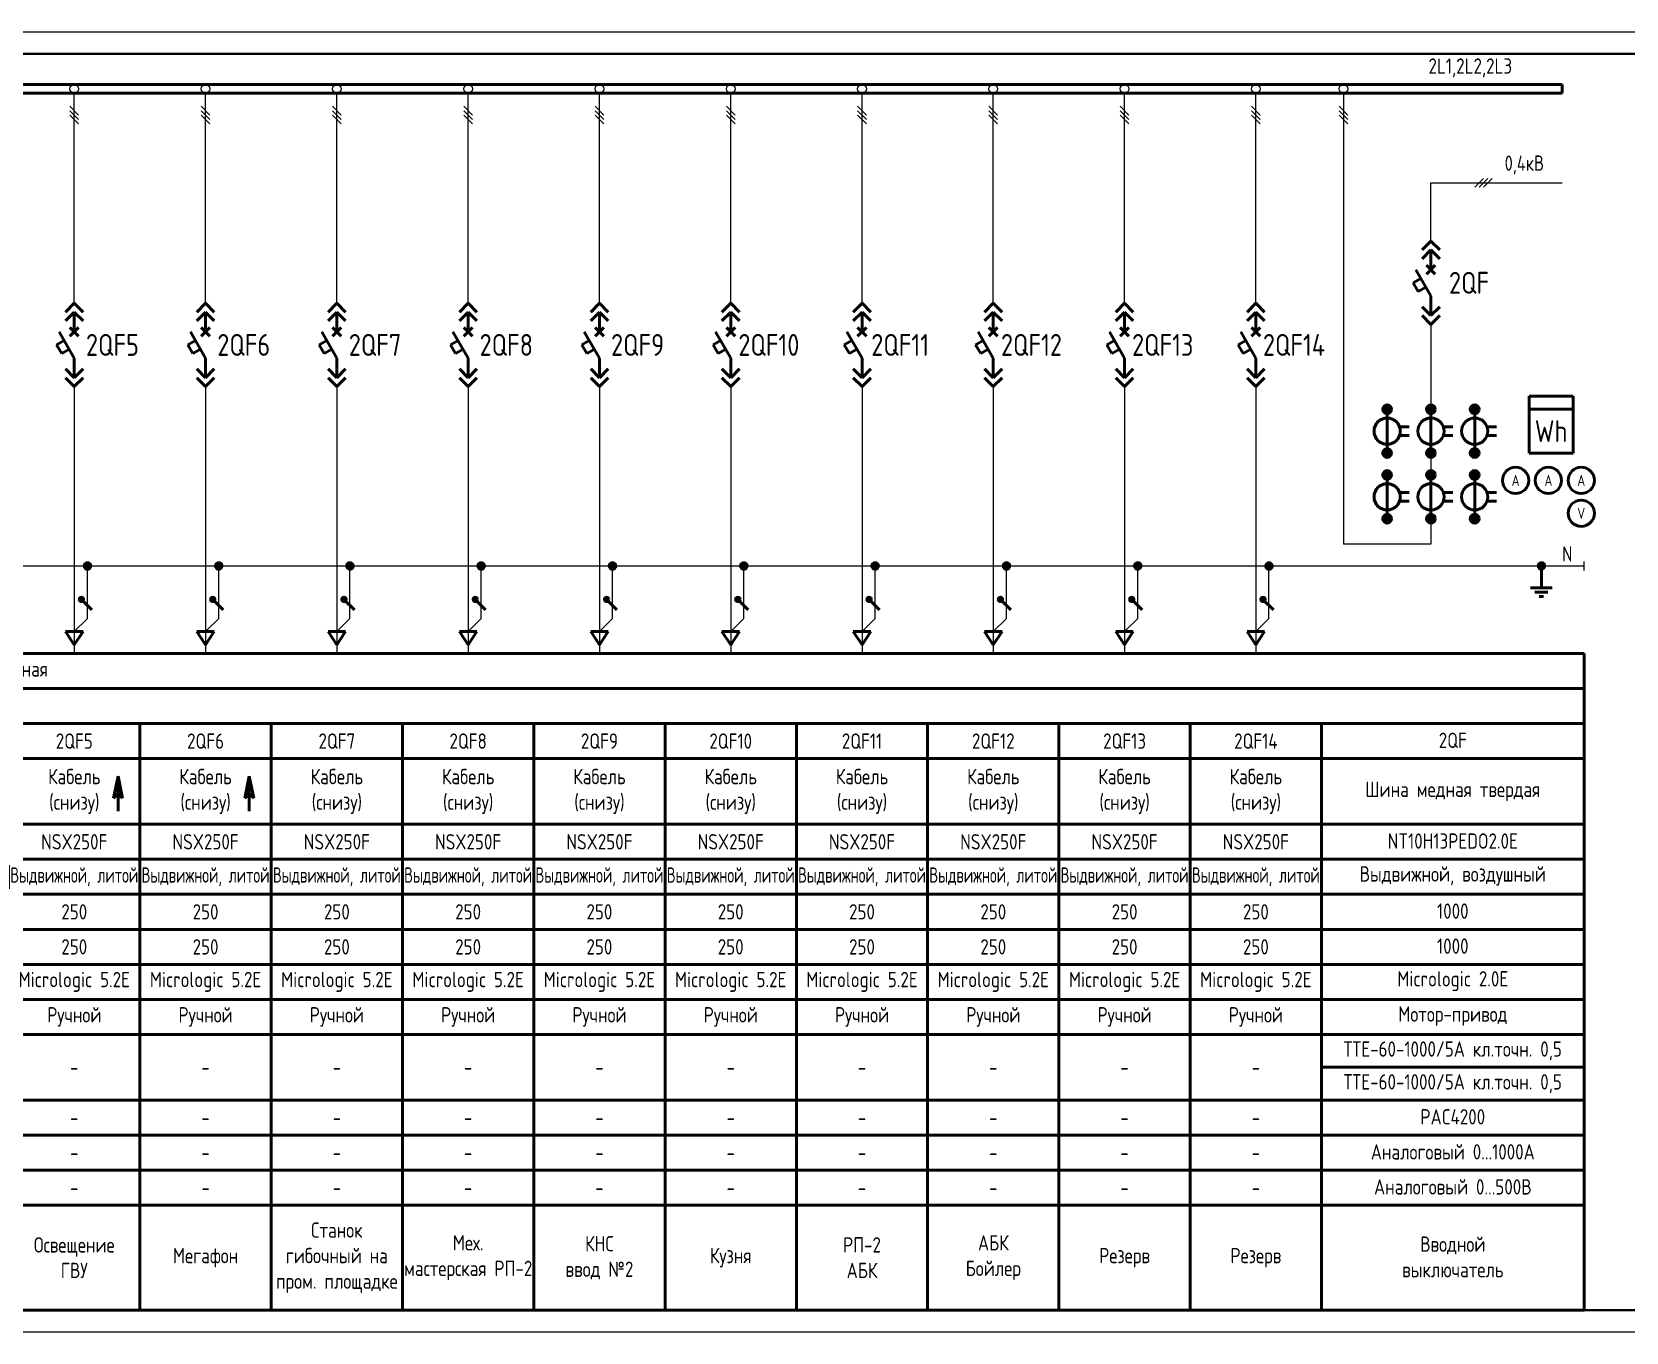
# Model space of a CAD drawing. Header units: millimetres. Extents: x 2277 to 3748, y 1808 to 2105.
# Drawn here: x 3022.2 to 3386.5, y 1808.1 to 2105.1 of the extents above; entities that cross this region are included whole.
import ezdxf
from ezdxf.enums import TextEntityAlignment as Align

# ---------------------------------------------------------------- set-up
doc = ezdxf.new("R2010")
doc.units = ezdxf.units.MM
doc.linetypes.add('K5LT_BASIC', pattern=[0])
doc.linetypes.add('K5LT_REINFORCED', pattern=[0])
doc.layers.add('0-рамка', color=7, linetype='Continuous')
doc.layers.add('Системный слой', color=7, linetype='Continuous')
doc.layers.add('Формат - толстая линия', color=7, linetype='Continuous', lineweight=50)
doc.styles.add('2.5', font='isocpeui.ttf', dxfattribs={"height": 2.5})
doc.styles.add('3.5', font='isocpeui.ttf', dxfattribs={"height": 3.5})
doc.styles.add('KTEXTSTYLE', font='GOST_AU.SHX', dxfattribs={"width": 0.96, "height": 5})
doc.styles.add('Гост А', font='', dxfattribs={"height": 2.5})
doc.styles.get('Гост А').set_extended_font_data('GOST type A')

# ---------------------------------------------------------------- blocks, each defined once
blk = doc.blocks.new('U1')
at = {"layer": 'Системный слой', "color": 150, "linetype": 'K5LT_BASIC', "lineweight": 60, "true_color": 0x0080ff}
for p, q in [((835, 285), (335, 285)), ((335, 285), (335, 283)), ((835, 283), (835, 285)), ((335, 283), (835, 283))]:
    blk.add_line(p, q, dxfattribs=at)
blk = doc.blocks.new('U67')
at = {"layer": 'Системный слой', "color": 150, "linetype": 'K5LT_BASIC', "lineweight": 60, "true_color": 0x0080ff}
for p, q in [((495, 233), (495, 228.5)), ((492.69, 226.5), (490.96, 225.5)), ((495, 222.5), (491.54, 228.5)), ((494, 229.5), (496, 227.5)), ((494, 227.5), (496, 229.5)), ((492.12, 223.5), (490.96, 225.5)), ((493.85, 224.5), (492.12, 223.5)), ((495, 222.5), (495, 218))]:
    blk.add_line(p, q, dxfattribs=at)
blk = doc.blocks.new('U68')
at = {"layer": 'Системный слой', "color": 150, "linetype": 'K5LT_BASIC', "lineweight": 60, "true_color": 0x0080ff}
for p, q in [((495, 157), (493, 160)), ((493, 160), (497, 160)), ((497, 160), (495, 157))]:
    blk.add_line(p, q, dxfattribs=at)
blk = doc.blocks.new('U69')
at = {"layer": 'Системный слой', "true_color": 0x0000ff}
blk.add_hatch(color=5, dxfattribs=at).paths.add_polyline_path([(498.75, 175), (498.53, 175.53), (498, 175.75), (497.47, 175.53), (497.25, 175), (497.47, 174.47), (498, 174.25), (498.53, 174.47)])
at = {"layer": 'Системный слой', "color": 150, "linetype": 'K5LT_BASIC', "lineweight": 60, "true_color": 0x0080ff}
blk.add_circle((498, 175), 0.75, dxfattribs=at)
blk = doc.blocks.new('U70')
at = {"layer": 'Системный слой', "true_color": 0x0000ff}
blk.add_hatch(color=5, dxfattribs=at).paths.add_polyline_path([(496.15, 167.53), (496.4, 167.82), (496.79, 167.85), (497.08, 167.6), (497.1, 167.21), (496.85, 166.92), (496.47, 166.9), (496.18, 167.15)])
at = {"layer": 'Системный слой', "color": 150, "linetype": 'K5LT_BASIC', "lineweight": 60, "true_color": 0x0080ff}
blk.add_line((499, 165), (496.63, 167.37), dxfattribs=at)
blk.add_circle((496.63, 167.37), 0.5, dxfattribs=at)
blk = doc.blocks.new('U71')
at = {"layer": 'Системный слой', "color": 150, "linetype": 'K5LT_BASIC', "lineweight": 60, "true_color": 0x0080ff}
for p, q in [((565, 232), (563, 230)), ((565, 230), (563, 228)), ((565, 232), (567, 230)), ((565, 230), (567, 228))]:
    blk.add_line(p, q, dxfattribs=at)
blk = doc.blocks.new('U72')
at = {"layer": 'Системный слой', "color": 150, "linetype": 'K5LT_BASIC', "lineweight": 60, "true_color": 0x0080ff}
for p, q in [((565, 215), (563, 217)), ((565, 213), (563, 215)), ((565, 215), (567, 217)), ((565, 213), (567, 215))]:
    blk.add_line(p, q, dxfattribs=at)
blk = doc.blocks.new('U73')
at = {"layer": 'Системный слой', "color": 150, "linetype": 'K5LT_BASIC', "lineweight": 60, "true_color": 0x0080ff}
for p, q in [((565, 230), (565, 225.5)), ((564, 226.5), (566, 224.5)), ((564, 224.5), (566, 226.5)), ((562.69, 223.5), (560.96, 222.5)), ((562.12, 220.5), (560.96, 222.5)), ((565, 219.5), (561.54, 225.5)), ((563.85, 221.5), (562.12, 220.5)), ((565, 219.5), (565, 215))]:
    blk.add_line(p, q, dxfattribs=at)
blk = doc.blocks.new('U75')
at = {"layer": 'Системный слой', "true_color": 0x0000ff}
blk.add_hatch(color=5, dxfattribs=at).paths.add_polyline_path([(566, 200), (565.71, 200.71), (565, 201), (564.29, 200.71), (564, 200), (564.29, 199.29), (565, 199), (565.71, 199.29)])
at = {"layer": 'Системный слой', "color": 150, "linetype": 'K5LT_BASIC', "lineweight": 60, "true_color": 0x0080ff}
blk.add_circle((565, 200), 1, dxfattribs=at)
blk = doc.blocks.new('U76')
at = {"layer": 'Системный слой', "true_color": 0x0000ff}
blk.add_hatch(color=5, dxfattribs=at).paths.add_polyline_path([(566, 210), (565.71, 210.71), (565, 211), (564.29, 210.71), (564, 210), (564.29, 209.29), (565, 209), (565.71, 209.29)])
at = {"layer": 'Системный слой', "color": 150, "linetype": 'K5LT_BASIC', "lineweight": 60, "true_color": 0x0080ff}
blk.add_circle((565, 210), 1, dxfattribs=at)
blk = doc.blocks.new('U74')
at = {"layer": 'Системный слой', "color": 150, "linetype": 'K5LT_BASIC', "lineweight": 60, "true_color": 0x0080ff}
for p, q in [((565, 200), (565, 210)), ((567.83, 206), (570, 206)), ((567.83, 204), (570, 204))]:
    blk.add_line(p, q, dxfattribs=at)
blk.add_circle((565, 205), 3, dxfattribs=at)
at = {"layer": 'Системный слой'}
for name in ['U76', 'U75']:
    blk.add_blockref(name, (0, 0), dxfattribs=at)
blk = doc.blocks.new('U78')
at = {"layer": 'Системный слой', "true_color": 0x0000ff}
blk.add_hatch(color=5, dxfattribs=at).paths.add_polyline_path([(556, 200), (555.71, 200.71), (555, 201), (554.29, 200.71), (554, 200), (554.29, 199.29), (555, 199), (555.71, 199.29)])
at = {"layer": 'Системный слой', "color": 150, "linetype": 'K5LT_BASIC', "lineweight": 60, "true_color": 0x0080ff}
blk.add_circle((555, 200), 1, dxfattribs=at)
blk = doc.blocks.new('U79')
at = {"layer": 'Системный слой', "true_color": 0x0000ff}
blk.add_hatch(color=5, dxfattribs=at).paths.add_polyline_path([(556, 210), (555.71, 210.71), (555, 211), (554.29, 210.71), (554, 210), (554.29, 209.29), (555, 209), (555.71, 209.29)])
at = {"layer": 'Системный слой', "color": 150, "linetype": 'K5LT_BASIC', "lineweight": 60, "true_color": 0x0080ff}
blk.add_circle((555, 210), 1, dxfattribs=at)
blk = doc.blocks.new('U77')
at = {"layer": 'Системный слой', "color": 150, "linetype": 'K5LT_BASIC', "lineweight": 60, "true_color": 0x0080ff}
for p, q in [((555, 200), (555, 210)), ((557.83, 206), (560, 206)), ((557.83, 204), (560, 204))]:
    blk.add_line(p, q, dxfattribs=at)
blk.add_circle((555, 205), 3, dxfattribs=at)
at = {"layer": 'Системный слой'}
for name in ['U79', 'U78']:
    blk.add_blockref(name, (0, 0), dxfattribs=at)
blk = doc.blocks.new('U81')
at = {"layer": 'Системный слой', "true_color": 0x0000ff}
blk.add_hatch(color=5, dxfattribs=at).paths.add_polyline_path([(576, 200), (575.71, 200.71), (575, 201), (574.29, 200.71), (574, 200), (574.29, 199.29), (575, 199), (575.71, 199.29)])
at = {"layer": 'Системный слой', "color": 150, "linetype": 'K5LT_BASIC', "lineweight": 60, "true_color": 0x0080ff}
blk.add_circle((575, 200), 1, dxfattribs=at)
blk = doc.blocks.new('U82')
at = {"layer": 'Системный слой', "true_color": 0x0000ff}
blk.add_hatch(color=5, dxfattribs=at).paths.add_polyline_path([(576, 210), (575.71, 210.71), (575, 211), (574.29, 210.71), (574, 210), (574.29, 209.29), (575, 209), (575.71, 209.29)])
at = {"layer": 'Системный слой', "color": 150, "linetype": 'K5LT_BASIC', "lineweight": 60, "true_color": 0x0080ff}
blk.add_circle((575, 210), 1, dxfattribs=at)
blk = doc.blocks.new('U80')
at = {"layer": 'Системный слой', "color": 150, "linetype": 'K5LT_BASIC', "lineweight": 60, "true_color": 0x0080ff}
for p, q in [((575, 200), (575, 210)), ((577.83, 206), (580, 206)), ((577.83, 204), (580, 204))]:
    blk.add_line(p, q, dxfattribs=at)
blk.add_circle((575, 205), 3, dxfattribs=at)
at = {"layer": 'Системный слой'}
for name in ['U82', 'U81']:
    blk.add_blockref(name, (0, 0), dxfattribs=at)
blk = doc.blocks.new('U83')
at = {"layer": 'Системный слой', "true_color": 0x0000ff}
blk.add_hatch(color=5, dxfattribs=at).paths.add_polyline_path([(570.99, 175), (570.77, 175.53), (570.24, 175.75), (569.71, 175.53), (569.49, 175), (569.71, 174.47), (570.24, 174.25), (570.77, 174.47)])
at = {"layer": 'Системный слой', "color": 134, "linetype": 'K5LT_REINFORCED', "lineweight": 100, "true_color": 0x009696}
blk.add_line((569.49, 175), (570.24, 175), dxfattribs=at)
at = {"layer": 'Системный слой', "color": 150, "linetype": 'K5LT_BASIC', "lineweight": 60, "true_color": 0x0080ff}
blk.add_circle((570.24, 175), 0.75, dxfattribs=at)
blk = doc.blocks.new('U84')
at = {"layer": 'Системный слой', "color": 150, "linetype": 'K5LT_BASIC', "lineweight": 60, "true_color": 0x0080ff}
for p, q in [((570.24, 170), (570.24, 175)), ((567.74, 170), (572.74, 170)), ((571.74, 169), (568.74, 169)), ((569.74, 168), (570.74, 168))]:
    blk.add_line(p, q, dxfattribs=at)
blk = doc.blocks.new('U88')
at = {"layer": 'Системный слой', "color": 150, "linetype": 'K5LT_BASIC', "lineweight": 60, "true_color": 0x0080ff}
for p, q in [((525, 233), (525, 228.5)), ((522.69, 226.5), (520.96, 225.5)), ((525, 222.5), (521.54, 228.5)), ((524, 229.5), (526, 227.5)), ((524, 227.5), (526, 229.5)), ((522.12, 223.5), (520.96, 225.5)), ((523.85, 224.5), (522.12, 223.5)), ((525, 222.5), (525, 218))]:
    blk.add_line(p, q, dxfattribs=at)
blk = doc.blocks.new('U89')
at = {"layer": 'Системный слой', "color": 150, "linetype": 'K5LT_BASIC', "lineweight": 60, "true_color": 0x0080ff}
for p, q in [((525, 157), (523, 160)), ((523, 160), (527, 160)), ((527, 160), (525, 157))]:
    blk.add_line(p, q, dxfattribs=at)
blk = doc.blocks.new('U90')
at = {"layer": 'Системный слой', "true_color": 0x0000ff}
blk.add_hatch(color=5, dxfattribs=at).paths.add_polyline_path([(528.75, 175), (528.53, 175.53), (528, 175.75), (527.47, 175.53), (527.25, 175), (527.47, 174.47), (528, 174.25), (528.53, 174.47)])
at = {"layer": 'Системный слой', "color": 150, "linetype": 'K5LT_BASIC', "lineweight": 60, "true_color": 0x0080ff}
blk.add_circle((528, 175), 0.75, dxfattribs=at)
blk = doc.blocks.new('U91')
at = {"layer": 'Системный слой', "true_color": 0x0000ff}
blk.add_hatch(color=5, dxfattribs=at).paths.add_polyline_path([(526.15, 167.53), (526.4, 167.82), (526.79, 167.85), (527.08, 167.6), (527.1, 167.21), (526.85, 166.92), (526.47, 166.9), (526.18, 167.15)])
at = {"layer": 'Системный слой', "color": 150, "linetype": 'K5LT_BASIC', "lineweight": 60, "true_color": 0x0080ff}
blk.add_line((529, 165), (526.63, 167.37), dxfattribs=at)
blk.add_circle((526.63, 167.37), 0.5, dxfattribs=at)
blk = doc.blocks.new('U118')
at = {"layer": 'Системный слой', "color": 150, "linetype": 'K5LT_BASIC', "lineweight": 60, "true_color": 0x0080ff}
for p, q in [((495, 235), (493, 233)), ((495, 235), (497, 233)), ((495, 233), (493, 231)), ((495, 233), (497, 231))]:
    blk.add_line(p, q, dxfattribs=at)
blk = doc.blocks.new('U119')
at = {"layer": 'Системный слой', "color": 150, "linetype": 'K5LT_BASIC', "lineweight": 60, "true_color": 0x0080ff}
for p, q in [((495, 218), (493, 220)), ((495, 218), (497, 220)), ((495, 216), (493, 218)), ((495, 216), (497, 218))]:
    blk.add_line(p, q, dxfattribs=at)
blk = doc.blocks.new('U120')
at = {"layer": 'Системный слой', "color": 150, "linetype": 'K5LT_BASIC', "lineweight": 60, "true_color": 0x0080ff}
for p, q in [((525, 235), (523, 233)), ((525, 235), (527, 233)), ((525, 233), (523, 231)), ((525, 233), (527, 231))]:
    blk.add_line(p, q, dxfattribs=at)
blk = doc.blocks.new('U121')
at = {"layer": 'Системный слой', "color": 150, "linetype": 'K5LT_BASIC', "lineweight": 60, "true_color": 0x0080ff}
for p, q in [((525, 218), (523, 220)), ((525, 218), (527, 220)), ((525, 216), (523, 218)), ((525, 216), (527, 218))]:
    blk.add_line(p, q, dxfattribs=at)
blk = doc.blocks.new('U92')
at = {"layer": 'Системный слой', "color": 150, "linetype": 'K5LT_BASIC', "lineweight": 60, "true_color": 0x0080ff}
for p, q in [((294, 122), (295, 127)), ((295, 127), (295, 119)), ((295, 127), (296, 122)), ((295, 123), (294, 122)), ((296, 122), (295, 123))]:
    blk.add_line(p, q, dxfattribs=at)
blk = doc.blocks.new('U93')
at = {"layer": 'Системный слой', "color": 150, "linetype": 'K5LT_BASIC', "lineweight": 60, "true_color": 0x0080ff}
for p, q in [((264, 122), (265, 127)), ((265, 127), (265, 119)), ((265, 127), (266, 122)), ((265, 123), (264, 122)), ((266, 122), (265, 123))]:
    blk.add_line(p, q, dxfattribs=at)
blk = doc.blocks.new('U10')
at = {"layer": 'Системный слой', "color": 150, "linetype": 'K5LT_BASIC', "lineweight": 60, "true_color": 0x0080ff}
for p, q in [((540, 155), (600, 155)), ((600, 147), (600, 155)), ((540, 147), (600, 147)), ((600, 53), (600, 147)), ((540, 139), (600, 139)), ((540, 53), (540, 139)), ((540, 131), (600, 131)), ((540, 116), (600, 116)), ((540, 108), (600, 108)), ((540, 100), (600, 100)), ((540, 92), (600, 92)), ((540, 84), (600, 84)), ((540, 76), (600, 76)), ((540, 68), (600, 68)), ((540, 60.5), (600, 60.5)), ((540, 53), (600, 53)), ((540, 37), (540, 53)), ((600, 37), (600, 53)), ((540, 45), (600, 45)), ((540, 29), (540, 37)), ((540, 37), (600, 37)), ((600, 29), (600, 37)), ((540, 5), (540, 29)), ((540, 29), (600, 29)), ((600, 5), (600, 29)), ((540, 5), (600, 5))]:
    blk.add_line(p, q, dxfattribs=at)
at = {"layer": 'Системный слой', "color": 7, "char_height": 2.5, "width": 60, "attachment_point": 5, "style": 'Гост А'}
for s, insert in [('{\\H1.4x;2QF}', (570, 135.17)), ('{\\H1.4x;Шина медная твердая}', (570, 123.5)), ('{\\H1.4x;NT10H13PEDO2.0E}', (570, 112.17)), ('{\\H1.4x;Выдвижной, воздушный}', (570, 104.17)), ('{\\H1.4x;1000}', (570, 96.17)), ('{\\H1.4x;1000}', (570, 88.17)), ('{\\H1.4x;Micrologic 2.0E}', (570, 80.17)), ('{\\H1.4x;Мотор-привод}', (570, 72.17)), ('{\\H1.4x;ТТЕ-60-1000/5А кл.точн. 0,5}', (570, 64.25)), ('{\\H1.4x;ТТЕ-60-1000/5А кл.точн. 0,5}', (570, 56.75)), ('{\\H1.4x;PAC4200}', (570, 49.17)), ('{\\H1.4x;Аналоговый 0...1000А}', (570, 41.17)), ('{\\H1.4x;Аналоговый 0...500В}', (570, 33.17)), ('{\\H1.4x;Вводной\\Pвыключатель}', (570, 17.17))]:
    blk.add_mtext(s, dxfattribs=dict(at, insert=insert))
blk = doc.blocks.new('U129')
at = {"layer": 'Системный слой', "color": 150, "linetype": 'K5LT_BASIC', "lineweight": 60, "true_color": 0x0080ff}
for p, q in [((110, 257), (100, 257)), ((100, 257), (100, 247)), ((110, 247), (110, 257)), ((100, 247), (110, 247))]:
    blk.add_line(p, q, dxfattribs=at)
blk = doc.blocks.new('U130')
at = {"layer": 'Системный слой', "color": 150, "linetype": 'K5LT_BASIC', "lineweight": 60, "true_color": 0x0080ff}
for p, q in [((110, 260), (100, 260)), ((100, 260), (100, 257)), ((110, 257), (110, 260)), ((100, 257), (110, 257))]:
    blk.add_line(p, q, dxfattribs=at)
blk = doc.blocks.new('U128')
at = {"layer": 'Системный слой'}
for name in ['U130', 'U129']:
    blk.add_blockref(name, (0, 0), dxfattribs=at)
blk = doc.blocks.new('U11')
at = {"layer": 'Системный слой', "color": 150, "linetype": 'K5LT_BASIC', "lineweight": 60, "true_color": 0x0080ff}
for p, q in [((360, 155), (420, 155)), ((360, 147), (360, 155)), ((420, 155), (780, 155)), ((360, 5), (360, 147)), ((360, 147), (420, 147)), ((420, 147), (780, 147)), ((360, 139), (390, 139)), ((390, 139), (780, 139)), ((390, 5), (390, 139)), ((420, 131), (420, 139)), ((450, 131), (450, 139)), ((480, 131), (480, 139)), ((510, 131), (510, 139)), ((540, 131), (540, 139)), ((570, 131), (570, 139)), ((600, 131), (600, 139)), ((630, 131), (630, 139)), ((660, 131), (660, 139)), ((690, 131), (690, 139)), ((720, 131), (720, 139)), ((750, 131), (750, 139)), ((780, 131), (780, 139)), ((360, 131), (390, 131)), ((390, 131), (780, 131)), ((420, 116), (420, 131)), ((450, 116), (450, 131)), ((480, 116), (480, 131)), ((510, 116), (510, 131)), ((540, 116), (540, 131)), ((570, 116), (570, 131)), ((600, 116), (600, 131)), ((630, 116), (630, 131)), ((660, 116), (660, 131)), ((690, 116), (690, 131)), ((720, 116), (720, 131)), ((750, 116), (750, 131)), ((780, 116), (780, 131)), ((360, 116), (390, 116)), ((390, 116), (780, 116)), ((420, 108), (420, 116)), ((450, 108), (450, 116)), ((480, 108), (480, 116)), ((510, 108), (510, 116)), ((540, 108), (540, 116)), ((570, 108), (570, 116)), ((600, 108), (600, 116)), ((630, 108), (630, 116)), ((660, 108), (660, 116)), ((690, 108), (690, 116)), ((720, 108), (720, 116)), ((750, 108), (750, 116)), ((780, 108), (780, 116)), ((360, 108), (390, 108)), ((390, 108), (780, 108)), ((420, 5), (420, 108)), ((450, 5), (450, 108)), ((480, 5), (480, 108)), ((510, 100), (510, 108)), ((540, 100), (540, 108)), ((570, 100), (570, 108)), ((600, 100), (600, 108)), ((630, 100), (630, 108)), ((660, 100), (660, 108)), ((690, 100), (690, 108)), ((720, 100), (720, 108)), ((750, 100), (750, 108)), ((780, 100), (780, 108)), ((360, 100), (390, 100)), ((390, 100), (420, 100)), ((420, 100), (450, 100)), ((450, 100), (480, 100)), ((480, 100), (780, 100)), ((510, 92), (510, 100)), ((540, 92), (540, 100)), ((570, 92), (570, 100)), ((600, 92), (600, 100)), ((630, 92), (630, 100)), ((660, 92), (660, 100)), ((690, 92), (690, 100)), ((720, 92), (720, 100)), ((750, 92), (750, 100)), ((780, 92), (780, 100)), ((360, 92), (390, 92)), ((390, 92), (420, 92)), ((420, 92), (450, 92)), ((450, 92), (480, 92)), ((480, 92), (780, 92)), ((510, 84), (510, 92)), ((540, 84), (540, 92)), ((570, 84), (570, 92)), ((600, 84), (600, 92)), ((630, 84), (630, 92)), ((660, 84), (660, 92)), ((690, 84), (690, 92)), ((720, 84), (720, 92)), ((750, 84), (750, 92)), ((780, 84), (780, 92)), ((360, 84), (390, 84)), ((390, 84), (420, 84)), ((420, 84), (450, 84)), ((450, 84), (480, 84)), ((480, 84), (780, 84)), ((510, 68), (510, 84)), ((540, 68), (540, 84)), ((570, 68), (570, 84)), ((600, 68), (600, 84)), ((630, 68), (630, 84)), ((660, 68), (660, 84)), ((690, 68), (690, 84)), ((720, 68), (720, 84)), ((750, 68), (750, 84)), ((780, 68), (780, 84)), ((360, 76), (390, 76)), ((390, 76), (420, 76)), ((420, 76), (450, 76)), ((450, 76), (480, 76)), ((480, 76), (510, 76)), ((510, 76), (780, 76)), ((360, 68), (390, 68)), ((390, 68), (420, 68)), ((420, 68), (450, 68)), ((450, 68), (480, 68)), ((480, 68), (780, 68)), ((510, 53), (510, 68)), ((540, 53), (540, 68)), ((570, 53), (570, 68)), ((600, 53), (600, 68)), ((630, 53), (630, 68)), ((660, 53), (660, 68)), ((690, 53), (690, 68)), ((720, 53), (720, 68)), ((750, 53), (750, 68)), ((780, 53), (780, 68)), ((360, 53), (390, 53)), ((390, 53), (420, 53)), ((420, 53), (450, 53)), ((450, 53), (480, 53)), ((480, 53), (780, 53)), ((510, 45), (510, 53)), ((540, 45), (540, 53)), ((570, 45), (570, 53)), ((600, 45), (600, 53)), ((630, 45), (630, 53)), ((660, 45), (660, 53)), ((690, 45), (690, 53)), ((720, 45), (720, 53)), ((750, 45), (750, 53)), ((780, 45), (780, 53)), ((360, 45), (390, 45)), ((390, 45), (420, 45)), ((420, 45), (450, 45)), ((450, 45), (480, 45)), ((480, 45), (780, 45)), ((510, 37), (510, 45)), ((540, 37), (540, 45)), ((570, 37), (570, 45)), ((600, 37), (600, 45)), ((630, 37), (630, 45)), ((660, 37), (660, 45)), ((690, 37), (690, 45)), ((720, 37), (720, 45)), ((750, 37), (750, 45)), ((780, 37), (780, 45)), ((360, 37), (390, 37)), ((390, 37), (420, 37)), ((420, 37), (450, 37)), ((450, 37), (480, 37)), ((480, 37), (780, 37)), ((510, 29), (510, 37)), ((540, 29), (540, 37)), ((570, 29), (570, 37)), ((600, 29), (600, 37)), ((630, 29), (630, 37)), ((660, 29), (660, 37)), ((690, 29), (690, 37)), ((720, 29), (720, 37)), ((750, 29), (750, 37)), ((780, 29), (780, 37)), ((360, 29), (390, 29)), ((390, 29), (420, 29)), ((420, 29), (450, 29)), ((450, 29), (480, 29)), ((480, 29), (780, 29)), ((510, 5), (510, 29)), ((540, 5), (540, 29)), ((570, 5), (570, 29)), ((600, 5), (600, 29)), ((630, 5), (630, 29)), ((660, 5), (660, 29)), ((690, 5), (690, 29)), ((720, 5), (720, 29)), ((750, 5), (750, 29)), ((780, 5), (780, 29)), ((360, 5), (390, 5)), ((390, 5), (780, 5))]:
    blk.add_line(p, q, dxfattribs=at)
at = {"layer": 'Системный слой', "color": 7, "char_height": 2.5, "width": 30, "attachment_point": 5, "style": 'Гост А'}
for s, insert in [('{\\H1.4x;вводно-распределительная}', (465, 151)), ('{\\H1.4x;3}', (465, 143)), ('{\\H1.4x;2QF1}', (375, 135)), ('{\\H1.4x;2QF2}', (405, 135)), ('{\\H1.4x;2QF3}', (435, 135)), ('{\\H1.4x;2QF4}', (465, 135)), ('{\\H1.4x;2QF5}', (495, 135)), ('{\\H1.4x;2QF6}', (525, 135)), ('{\\H1.4x;2QF7}', (555, 135)), ('{\\H1.4x;2QF8}', (585, 135)), ('{\\H1.4x;2QF9}', (615, 135)), ('{\\H1.4x;2QF10}', (645, 135)), ('{\\H1.4x;2QF11}', (675, 135)), ('{\\H1.4x;2QF12}', (705, 135)), ('{\\H1.4x;2QF13}', (735, 135)), ('{\\H1.4x;2QF14}', (765, 135)), ('{\\H1.4x;Кабель\\P(снизу)}', (375, 123.5)), ('{\\H1.4x;Кабель\\P(снизу)}', (405, 123.5)), ('{\\H1.4x;Кабель\\P(снизу)}', (435, 123.5)), ('{\\H1.4x;Кабель\\P(снизу)}', (465, 123.5)), ('{\\H1.4x;Кабель\\P(снизу)}', (495, 123.5)), ('{\\H1.4x;Кабель\\P(снизу)}', (525, 123.5)), ('{\\H1.4x;Кабель\\P(снизу)}', (555, 123.5)), ('{\\H1.4x;Кабель\\P(снизу)}', (585, 123.5)), ('{\\H1.4x;Кабель\\P(снизу)}', (615, 123.5)), ('{\\H1.4x;Кабель\\P(снизу)}', (645, 123.5)), ('{\\H1.4x;Кабель\\P(снизу)}', (675, 123.5)), ('{\\H1.4x;Кабель\\P(снизу)}', (705, 123.5)), ('{\\H1.4x;Кабель\\P(снизу)}', (735, 123.5)), ('{\\H1.4x;Кабель\\P(снизу)}', (765, 123.5)), ('{\\H1.4x;NSX630F}', (375, 112)), ('{\\H1.4x;NSX630F}', (405, 112)), ('{\\H1.4x;NSX630F}', (435, 112)), ('{\\H1.4x;NSX250F}', (465, 112)), ('{\\H1.4x;NSX250F}', (495, 112)), ('{\\H1.4x;NSX250F}', (525, 112)), ('{\\H1.4x;NSX250F}', (555, 112)), ('{\\H1.4x;NSX250F}', (585, 112)), ('{\\H1.4x;NSX250F}', (615, 112)), ('{\\H1.4x;NSX250F}', (645, 112)), ('{\\H1.4x;NSX250F}', (675, 112)), ('{\\H1.4x;NSX250F}', (705, 112)), ('{\\H1.4x;NSX250F}', (735, 112)), ('{\\H1.4x;NSX250F}', (765, 112)), ('{\\H1.4x;\\W0.85;Выдвижной, литой}', (375, 104)), ('{\\H1.4x;\\W0.85;Выдвижной, литой}', (405, 104)), ('{\\H1.4x;\\W0.85;Выдвижной, литой}', (435, 104)), ('{\\H1.4x;\\W0.85;Выдвижной, литой}', (465, 104)), ('{\\H1.4x;\\W0.85;Выдвижной, литой}', (495, 104)), ('{\\H1.4x;\\W0.85;Выдвижной, литой}', (525, 104)), ('{\\H1.4x;\\W0.85;Выдвижной, литой}', (555, 104)), ('{\\H1.4x;\\W0.85;Выдвижной, литой}', (585, 104)), ('{\\H1.4x;\\W0.85;Выдвижной, литой}', (615, 104)), ('{\\H1.4x;\\W0.85;Выдвижной, литой}', (645, 104)), ('{\\H1.4x;\\W0.85;Выдвижной, литой}', (675, 104)), ('{\\H1.4x;\\W0.85;Выдвижной, литой}', (705, 104)), ('{\\H1.4x;\\W0.85;Выдвижной, литой}', (735, 104)), ('{\\H1.4x;\\W0.85;Выдвижной, литой}', (765, 104)), ('{\\H1.4x;630}', (375, 96)), ('{\\H1.4x;630}', (405, 96)), ('{\\H1.4x;630}', (435, 96)), ('{\\H1.4x;250}', (465, 96)), ('{\\H1.4x;250}', (495, 96)), ('{\\H1.4x;250}', (525, 96)), ('{\\H1.4x;250}', (555, 96)), ('{\\H1.4x;250}', (585, 96)), ('{\\H1.4x;250}', (615, 96)), ('{\\H1.4x;250}', (645, 96)), ('{\\H1.4x;250}', (675, 96)), ('{\\H1.4x;250}', (705, 96)), ('{\\H1.4x;250}', (735, 96)), ('{\\H1.4x;250}', (765, 96)), ('{\\H1.4x;630}', (375, 88)), ('{\\H1.4x;630}', (405, 88)), ('{\\H1.4x;630}', (435, 88)), ('{\\H1.4x;250}', (465, 88)), ('{\\H1.4x;250}', (495, 88)), ('{\\H1.4x;250}', (525, 88)), ('{\\H1.4x;250}', (555, 88)), ('{\\H1.4x;250}', (585, 88)), ('{\\H1.4x;250}', (615, 88)), ('{\\H1.4x;250}', (645, 88)), ('{\\H1.4x;250}', (675, 88)), ('{\\H1.4x;250}', (705, 88)), ('{\\H1.4x;250}', (735, 88)), ('{\\H1.4x;250}', (765, 88)), ('{\\H1.4x;Micrologic 5.3E}', (375, 80)), ('{\\H1.4x;Micrologic 5.3E}', (405, 80)), ('{\\H1.4x;Micrologic 5.3E}', (435, 80)), ('{\\H1.4x;Micrologic 5.2E}', (465, 80)), ('{\\H1.4x;Micrologic 5.2E}', (495, 80)), ('{\\H1.4x;Micrologic 5.2E}', (525, 80)), ('{\\H1.4x;Micrologic 5.2E}', (555, 80)), ('{\\H1.4x;Micrologic 5.2E}', (585, 80)), ('{\\H1.4x;Micrologic 5.2E}', (615, 80)), ('{\\H1.4x;Micrologic 5.2E}', (645, 80)), ('{\\H1.4x;Micrologic 5.2E}', (675, 80)), ('{\\H1.4x;Micrologic 5.2E}', (705, 80)), ('{\\H1.4x;Micrologic 5.2E}', (735, 80)), ('{\\H1.4x;Micrologic 5.2E}', (765, 80)), ('{\\H1.4x;\\W1;Ручной}', (375, 72)), ('{\\H1.4x;\\W1;Ручной}', (405, 72)), ('{\\H1.4x;\\W1;Ручной}', (435, 72)), ('{\\H1.4x;\\W1;Ручной}', (465, 72)), ('{\\H1.4x;\\W1;Ручной}', (495, 72)), ('{\\H1.4x;\\W1;Ручной}', (525, 72)), ('{\\H1.4x;\\W1;Ручной}', (555, 72)), ('{\\H1.4x;\\W1;Ручной}', (585, 72)), ('{\\H1.4x;\\W1;Ручной}', (615, 72)), ('{\\H1.4x;\\W1;Ручной}', (645, 72)), ('{\\H1.4x;\\W1;Ручной}', (675, 72)), ('{\\H1.4x;\\W1;Ручной}', (705, 72)), ('{\\H1.4x;\\W1;Ручной}', (735, 72)), ('{\\H1.4x;\\W1;Ручной}', (765, 72)), ('{\\H1.4x;\\W1;-}', (375, 60.5)), ('{\\H1.4x;\\W1;-}', (405, 60.5)), ('{\\H1.4x;\\W1;-}', (435, 60.5)), ('{\\H1.4x;\\W1;-}', (465, 60.5)), ('{\\H1.4x;\\W1;-}', (495, 60.5)), ('{\\H1.4x;\\W1;-}', (525, 60.5)), ('{\\H1.4x;\\W1;-}', (555, 60.5)), ('{\\H1.4x;\\W1;-}', (585, 60.5)), ('{\\H1.4x;\\W1;-}', (615, 60.5)), ('{\\H1.4x;\\W1;-}', (645, 60.5)), ('{\\H1.4x;\\W1;-}', (675, 60.5)), ('{\\H1.4x;\\W1;-}', (705, 60.5)), ('{\\H1.4x;\\W1;-}', (735, 60.5)), ('{\\H1.4x;\\W1;-}', (765, 60.5)), ('{\\H1.4x;\\W1;-}', (375, 49)), ('{\\H1.4x;\\W1;-}', (405, 49)), ('{\\H1.4x;\\W1;-}', (435, 49)), ('{\\H1.4x;\\W1;-}', (465, 49)), ('{\\H1.4x;\\W1;-}', (495, 49)), ('{\\H1.4x;\\W1;-}', (525, 49)), ('{\\H1.4x;\\W1;-}', (555, 49)), ('{\\H1.4x;\\W1;-}', (585, 49)), ('{\\H1.4x;\\W1;-}', (615, 49)), ('{\\H1.4x;\\W1;-}', (645, 49)), ('{\\H1.4x;\\W1;-}', (675, 49)), ('{\\H1.4x;\\W1;-}', (705, 49)), ('{\\H1.4x;\\W1;-}', (735, 49)), ('{\\H1.4x;\\W1;-}', (765, 49)), ('{\\H1.4x;\\W1;-}', (375, 41)), ('{\\H1.4x;\\W1;-}', (405, 41)), ('{\\H1.4x;\\W1;-}', (435, 41)), ('{\\H1.4x;\\W1;-}', (465, 41)), ('{\\H1.4x;\\W1;-}', (495, 41)), ('{\\H1.4x;\\W1;-}', (525, 41)), ('{\\H1.4x;\\W1;-}', (555, 41)), ('{\\H1.4x;\\W1;-}', (585, 41)), ('{\\H1.4x;\\W1;-}', (615, 41)), ('{\\H1.4x;\\W1;-}', (645, 41)), ('{\\H1.4x;\\W1;-}', (675, 41)), ('{\\H1.4x;\\W1;-}', (705, 41)), ('{\\H1.4x;\\W1;-}', (735, 41)), ('{\\H1.4x;\\W1;-}', (765, 41)), ('{\\H1.4x;\\W1;-}', (375, 33)), ('{\\H1.4x;\\W1;-}', (405, 33)), ('{\\H1.4x;\\W1;-}', (435, 33)), ('{\\H1.4x;\\W1;-}', (465, 33)), ('{\\H1.4x;\\W1;-}', (495, 33)), ('{\\H1.4x;\\W1;-}', (525, 33)), ('{\\H1.4x;\\W1;-}', (555, 33)), ('{\\H1.4x;\\W1;-}', (585, 33)), ('{\\H1.4x;\\W1;-}', (615, 33)), ('{\\H1.4x;\\W1;-}', (645, 33)), ('{\\H1.4x;\\W1;-}', (675, 33)), ('{\\H1.4x;\\W1;-}', (705, 33)), ('{\\H1.4x;\\W1;-}', (735, 33)), ('{\\H1.4x;\\W1;-}', (765, 33)), ('{\\H1.4x;Подъем\\Pввод 2}', (405, 17)), ('{\\H1.4x;Копер\\Pввод оборудование}', (465, 17)), ('{\\H1.4x;Станок гибочный на пром. площадке}', (555, 17)), ('{\\H1.4x;Мех. \\Pмастерская РП-2}', (585, 17)), ('{\\H1.4x;КНС\\Pввод №2}', (615, 17)), ('{\\H1.4x;АБК\\PБойлер}', (705, 17)), ('{\\H1.4x;ГВУ №2}', (375, 17)), ('{\\H1.4x;Резерв}', (435, 17)), ('{\\H1.4x;Освещение\\PГВУ}', (495, 17)), ('{\\H1.4x;Мегафон}', (525, 17)), ('{\\H1.4x;Кузня}', (645, 17)), ('{\\H1.4x;РП-2\\PАБК}', (675, 17)), ('{\\H1.4x;Резерв}', (735, 17)), ('{\\H1.4x;Резерв}', (765, 17))]:
    blk.add_mtext(s, dxfattribs=dict(at, insert=insert))
blk = doc.blocks.new('*U124')
at = {"color": 0, "linetype": 'ByBlock', "lineweight": -2}
blk.add_lwpolyline([(0, 297), (1471, 297), (1471, 0), (0, 0)], close=True, dxfattribs=at)
at = {"layer": 'Формат - толстая линия'}
blk.add_lwpolyline([(20, 292), (1466, 292), (1466, 5), (20, 5)], close=True, dxfattribs=at)
at = {"color": 0, "linetype": 'ByBlock', "lineweight": -2, "ltscale": 100}
for tag, height, style, p in [('№', 3.5, '3.5', (1461, 288.5)), ('ДОКУМЕНТ', 3.5, '3.5', (1406, 55)), ('ОБЪЕКТ_СТРОИТЕЛЬСТВА', 2.5, '2.5', (1406, 42.5)), ('ЗДАНИЕ(СООРУЖЕНИЕ)', 2.5, '2.5', (1381, 27.5)), ('СТАДИЯ', 3.5, '3.5', (1423.5, 25)), ('ЛИСТ', 3.5, '3.5', (1438.5, 25)), ('ЛИСТОВ', 3.5, '3.5', (1456, 25)), ('ИЗОБРАЖЕНИЯ_ЛИСТА', 2.5, '2.5', (1381, 12.5)), ('ОРГАНИЗАЦИЯ', 2.5, '2.5', (1441, 12.5))]:
    blk.add_attdef(tag, text='', height=height, dxfattribs=dict(at, style=style)).set_placement(p, align=Align.MIDDLE_CENTER)
at = {"color": 0, "linetype": 'ByBlock', "lineweight": -2, "ltscale": 100, "style": '2.5'}
for tag, p in [('ГИП', (1301.2, 31.25)), ('НАЧ.ОТД.', (1301.2, 26.25)), ('ИСПОЛН.', (1301.2, 21.25)), ('Н.КОНТР.', (1301.2, 11.25)), ('ФОРМАТ', (1421, 1.5))]:
    blk.add_attdef(tag, p, '', height=2.5, dxfattribs=at)
at = {"color": 0, "linetype": 'ByBlock', "lineweight": -2, "ltscale": 100, "style": '2.5', "width": 0.8}
for tag, p in [('ДАТА_1', (1341, 32.5)), ('ДАТА_2', (1341, 27.5)), ('ДАТА_3', (1341, 22.5)), ('ДАТА_4', (1341, 12.5))]:
    blk.add_attdef(tag, text='', height=2.5, dxfattribs=at).set_placement(p, align=Align.MIDDLE_CENTER)

msp = doc.modelspace()

# ---------------------------------------------------------------- linework, layer by layer
at = {"layer": 'Системный слой', "color": 150, "true_color": 0x0080ff}
for p, q in [((3031.9, 2043.08), (3031.9, 2091.08)), ((3061.9, 2043.08), (3061.9, 2091.08)), ((3091.9, 2043.08), (3091.9, 2091.08)), ((3121.9, 2043.08), (3121.9, 2091.08)), ((3151.9, 2043.08), (3151.9, 2091.08)), ((3181.9, 2043.08), (3181.9, 2091.08)), ((3211.9, 2043.08), (3211.9, 2091.08)), ((3241.9, 2043.08), (3241.9, 2091.08)), ((3271.9, 2043.08), (3271.9, 2091.08)), ((3301.9, 2043.08), (3301.9, 2091.08)), ((3321.9, 2091.08), (3321.9, 1988.08)), ((3032.9, 2086.08), (3030.9, 2088.08)), ((3062.9, 2086.08), (3060.9, 2088.08)), ((3092.9, 2086.08), (3090.9, 2088.08)), ((3122.9, 2086.08), (3120.9, 2088.08)), ((3152.9, 2086.08), (3150.9, 2088.08)), ((3182.9, 2086.08), (3180.9, 2088.08)), ((3212.9, 2086.08), (3210.9, 2088.08)), ((3242.9, 2086.08), (3240.9, 2088.08)), ((3272.9, 2086.08), (3270.9, 2088.08)), ((3302.9, 2086.08), (3300.9, 2088.08)), ((3322.9, 2086.08), (3320.9, 2088.08)), ((3032.9, 2085.08), (3030.9, 2087.08)), ((3032.9, 2084.08), (3030.9, 2086.08)), ((3062.9, 2085.08), (3060.9, 2087.08)), ((3062.9, 2084.08), (3060.9, 2086.08)), ((3092.9, 2085.08), (3090.9, 2087.08)), ((3092.9, 2084.08), (3090.9, 2086.08)), ((3122.9, 2085.08), (3120.9, 2087.08)), ((3122.9, 2084.08), (3120.9, 2086.08)), ((3152.9, 2085.08), (3150.9, 2087.08)), ((3152.9, 2084.08), (3150.9, 2086.08)), ((3182.9, 2085.08), (3180.9, 2087.08)), ((3182.9, 2084.08), (3180.9, 2086.08)), ((3212.9, 2085.08), (3210.9, 2087.08)), ((3212.9, 2084.08), (3210.9, 2086.08)), ((3242.9, 2085.08), (3240.9, 2087.08)), ((3242.9, 2084.08), (3240.9, 2086.08)), ((3272.9, 2085.08), (3270.9, 2087.08)), ((3272.9, 2084.08), (3270.9, 2086.08)), ((3302.9, 2085.08), (3300.9, 2087.08)), ((3302.9, 2084.08), (3300.9, 2086.08)), ((3322.9, 2085.08), (3320.9, 2087.08)), ((3322.9, 2084.08), (3320.9, 2086.08)), ((3341.9, 2057.26), (3341.9, 2070.58)), ((3341.9, 2070.58), (3371.9, 2070.58)), ((3353.9, 2071.58), (3351.9, 2069.58)), ((3354.9, 2071.58), (3352.9, 2069.58)), ((3355.9, 2071.58), (3353.9, 2069.58)), ((3341.9, 2038.26), (3341.9, 1988.08)), ((3031.9, 2024.08), (3031.9, 1963.08)), ((3061.9, 2024.08), (3061.9, 1963.08)), ((3091.9, 2024.08), (3091.9, 1963.08)), ((3121.9, 2024.08), (3121.9, 1963.08)), ((3151.9, 2024.08), (3151.9, 1963.08)), ((3181.9, 2024.08), (3181.9, 1963.08)), ((3211.9, 2024.08), (3211.9, 1963.08)), ((3241.9, 2024.08), (3241.9, 1963.08)), ((3271.9, 2024.08), (3271.9, 1963.08)), ((3301.9, 2024.08), (3301.9, 1963.08)), ((3341.9, 1988.08), (3321.9, 1988.08)), ((3034.9, 1971.08), (3034.9, 1983.08)), ((3064.9, 1971.08), (3064.9, 1983.08)), ((3094.9, 1971.08), (3094.9, 1983.08)), ((3124.9, 1971.08), (3124.9, 1983.08)), ((3154.9, 1971.08), (3154.9, 1983.08)), ((3184.9, 1971.08), (3184.9, 1983.08)), ((3214.9, 1971.08), (3214.9, 1983.08)), ((3244.9, 1971.08), (3244.9, 1983.08)), ((3274.9, 1971.08), (3274.9, 1983.08)), ((3304.9, 1971.08), (3304.9, 1983.08)), ((3031.9, 1968.08), (3034.9, 1971.08)), ((3061.9, 1968.08), (3064.9, 1971.08)), ((3091.9, 1968.08), (3094.9, 1971.08)), ((3121.9, 1968.08), (3124.9, 1971.08)), ((3151.9, 1968.08), (3154.9, 1971.08)), ((3181.9, 1968.08), (3184.9, 1971.08)), ((3211.9, 1968.08), (3214.9, 1971.08)), ((3241.9, 1968.08), (3244.9, 1971.08)), ((3271.9, 1968.08), (3274.9, 1971.08)), ((3301.9, 1968.08), (3304.9, 1971.08))]:
    msp.add_line(p, q, dxfattribs=at)
at = {"layer": 'Системный слой', "color": 5, "true_color": 0x0000ff}
for p, q in [((2358.9, 1983.08), (3376.9, 1983.08)), ((3376.9, 1982.08), (3376.9, 1984.08))]:
    msp.add_line(p, q, dxfattribs=at)
at = {"layer": 'Системный слой', "color": 150, "true_color": 0x0080ff}
for centre in [(3031.9, 2092.08), (3061.9, 2092.08), (3091.9, 2092.08), (3121.9, 2092.08), (3151.9, 2092.08), (3181.9, 2092.08), (3211.9, 2092.08), (3241.9, 2092.08), (3271.9, 2092.08), (3301.9, 2092.08), (3321.9, 2092.08)]:
    msp.add_circle(centre, 1, dxfattribs=at)
at = {"layer": 'Системный слой', "color": 150, "lineweight": 60, "true_color": 0x0080ff}
for centre in [(3361.25, 2002.63), (3368.75, 2002.63), (3376.25, 2002.63), (3376.25, 1995.13)]:
    msp.add_circle(centre, 3, dxfattribs=at)

# ---------------------------------------------------------------- block references
for name, p in [('*U124', (2276.9, 1808.08)), ('U11', (2536.9, 1808.08)), ('U10', (2776.9, 1808.08))]:
    msp.add_blockref(name, p)
at = {"layer": '0-рамка'}
msp.add_blockref('U73', (2776.9, 1825.26), dxfattribs=at)
at = {"layer": 'Системный слой'}
for name, p in [('U1', (2536.9, 1808.08)), ('U71', (2776.9, 1825.26)), ('U67', (2536.9, 1808.08)), ('U118', (2536.9, 1808.08)), ('U88', (2536.9, 1808.08)), ('U120', (2536.9, 1808.08)), ('U88', (2566.9, 1808.08)), ('U120', (2566.9, 1808.08)), ('U88', (2596.9, 1808.08)), ('U120', (2596.9, 1808.08)), ('U88', (2626.9, 1808.08)), ('U120', (2626.9, 1808.08)), ('U88', (2656.9, 1808.08)), ('U120', (2656.9, 1808.08)), ('U88', (2686.9, 1808.08)), ('U120', (2686.9, 1808.08)), ('U88', (2716.9, 1808.08)), ('U120', (2716.9, 1808.08)), ('U88', (2746.9, 1808.08)), ('U120', (2746.9, 1808.08)), ('U88', (2776.9, 1808.08)), ('U120', (2776.9, 1808.08)), ('U72', (2776.9, 1825.26)), ('U119', (2536.9, 1808.08)), ('U121', (2536.9, 1808.08)), ('U121', (2566.9, 1808.08)), ('U121', (2596.9, 1808.08)), ('U121', (2626.9, 1808.08)), ('U121', (2656.9, 1808.08)), ('U121', (2686.9, 1808.08)), ('U121', (2716.9, 1808.08)), ('U121', (2746.9, 1808.08)), ('U121', (2776.9, 1808.08)), ('U128', (3264.37, 1761.88)), ('U77', (2776.9, 1808.88)), ('U74', (2776.9, 1808.88)), ('U80', (2776.9, 1808.88)), ('U77', (2776.9, 1793.88)), ('U74', (2776.9, 1793.88)), ('U80', (2776.9, 1793.88)), ('U69', (2536.9, 1808.08)), ('U90', (2536.9, 1808.08)), ('U90', (2566.9, 1808.08)), ('U90', (2596.9, 1808.08)), ('U90', (2626.9, 1808.08)), ('U90', (2656.9, 1808.08)), ('U90', (2686.9, 1808.08)), ('U90', (2716.9, 1808.08)), ('U90', (2746.9, 1808.08)), ('U90', (2776.9, 1808.08)), ('U84', (2796.9, 1808.08)), ('U83', (2796.9, 1808.08)), ('U70', (2536.9, 1808.08)), ('U91', (2536.9, 1808.08)), ('U91', (2566.9, 1808.08)), ('U91', (2596.9, 1808.08)), ('U91', (2626.9, 1808.08)), ('U91', (2656.9, 1808.08)), ('U91', (2686.9, 1808.08)), ('U91', (2716.9, 1808.08)), ('U91', (2746.9, 1808.08)), ('U91', (2776.9, 1808.08)), ('U68', (2536.9, 1808.08)), ('U89', (2536.9, 1808.08)), ('U89', (2566.9, 1808.08)), ('U89', (2596.9, 1808.08)), ('U89', (2626.9, 1808.08)), ('U89', (2656.9, 1808.08)), ('U89', (2686.9, 1808.08)), ('U89', (2716.9, 1808.08)), ('U89', (2746.9, 1808.08)), ('U89', (2776.9, 1808.08)), ('U93', (2776.9, 1808.08)), ('U92', (2776.9, 1808.08))]:
    msp.add_blockref(name, p, dxfattribs=at)

# ---------------------------------------------------------------- texts
at = {"char_height": 2.5, "attachment_point": 5, "line_spacing_factor": 4, "style": 'Гост А'}
for s, insert in [('А', (3361.25, 2002.63)), ('А', (3368.75, 2002.63)), ('А', (3376.25, 2002.63)), ('V', (3376.25, 1995.13))]:
    msp.add_mtext_dynamic_manual_height_columns(s, width=17.4252, gutter_width=6.25, heights=[0], dxfattribs=dict(at, insert=insert))
at = {"layer": 'Системный слой', "color": 7, "char_height": 2.5}
for s, insert, attachment_point, style in [('{\\H1.4x;2L1,2L2,2L3}', (3350.9, 2096.87), 5, 'Гост А'), ('\\H3.5;\\W0.965;\\Q15;\\Q0;0,4кВ', (3363.24, 2074.69), 5, 'Гост А'), ('{\\H2x;2QF}', (3350.62, 2047.76), 5, 'Гост А'), ('{\\H2x;2QF5}', (3040.62, 2033.58), 5, 'Гост А'), ('{\\H2x;2QF6}', (3070.62, 2033.58), 5, 'Гост А'), ('{\\H2x;2QF7}', (3100.62, 2033.58), 5, 'Гост А'), ('{\\H2x;2QF8}', (3130.62, 2033.58), 5, 'Гост А'), ('{\\H2x;2QF9}', (3160.62, 2033.58), 5, 'Гост А'), ('{\\H2x;2QF10}', (3190.62, 2033.58), 5, 'Гост А'), ('{\\H2x;2QF11}', (3220.62, 2033.58), 5, 'Гост А'), ('{\\H2x;2QF12}', (3250.62, 2033.58), 5, 'Гост А'), ('{\\H2x;2QF13}', (3280.62, 2033.58), 5, 'Гост А'), ('{\\H2x;2QF14}', (3310.62, 2033.58), 5, 'Гост А'), ('{\\H2x;Wh}', (3369.37, 2013.88), 5, 'Гост А'), ('\\H3.5;\\W0.965;\\Q15;\\Q0;N', (3371.9, 1987.58), 1, 'KTEXTSTYLE')]:
    msp.add_mtext(s, dxfattribs=dict(at, insert=insert, attachment_point=attachment_point, style=style))

doc.saveas('drawing.dxf')
